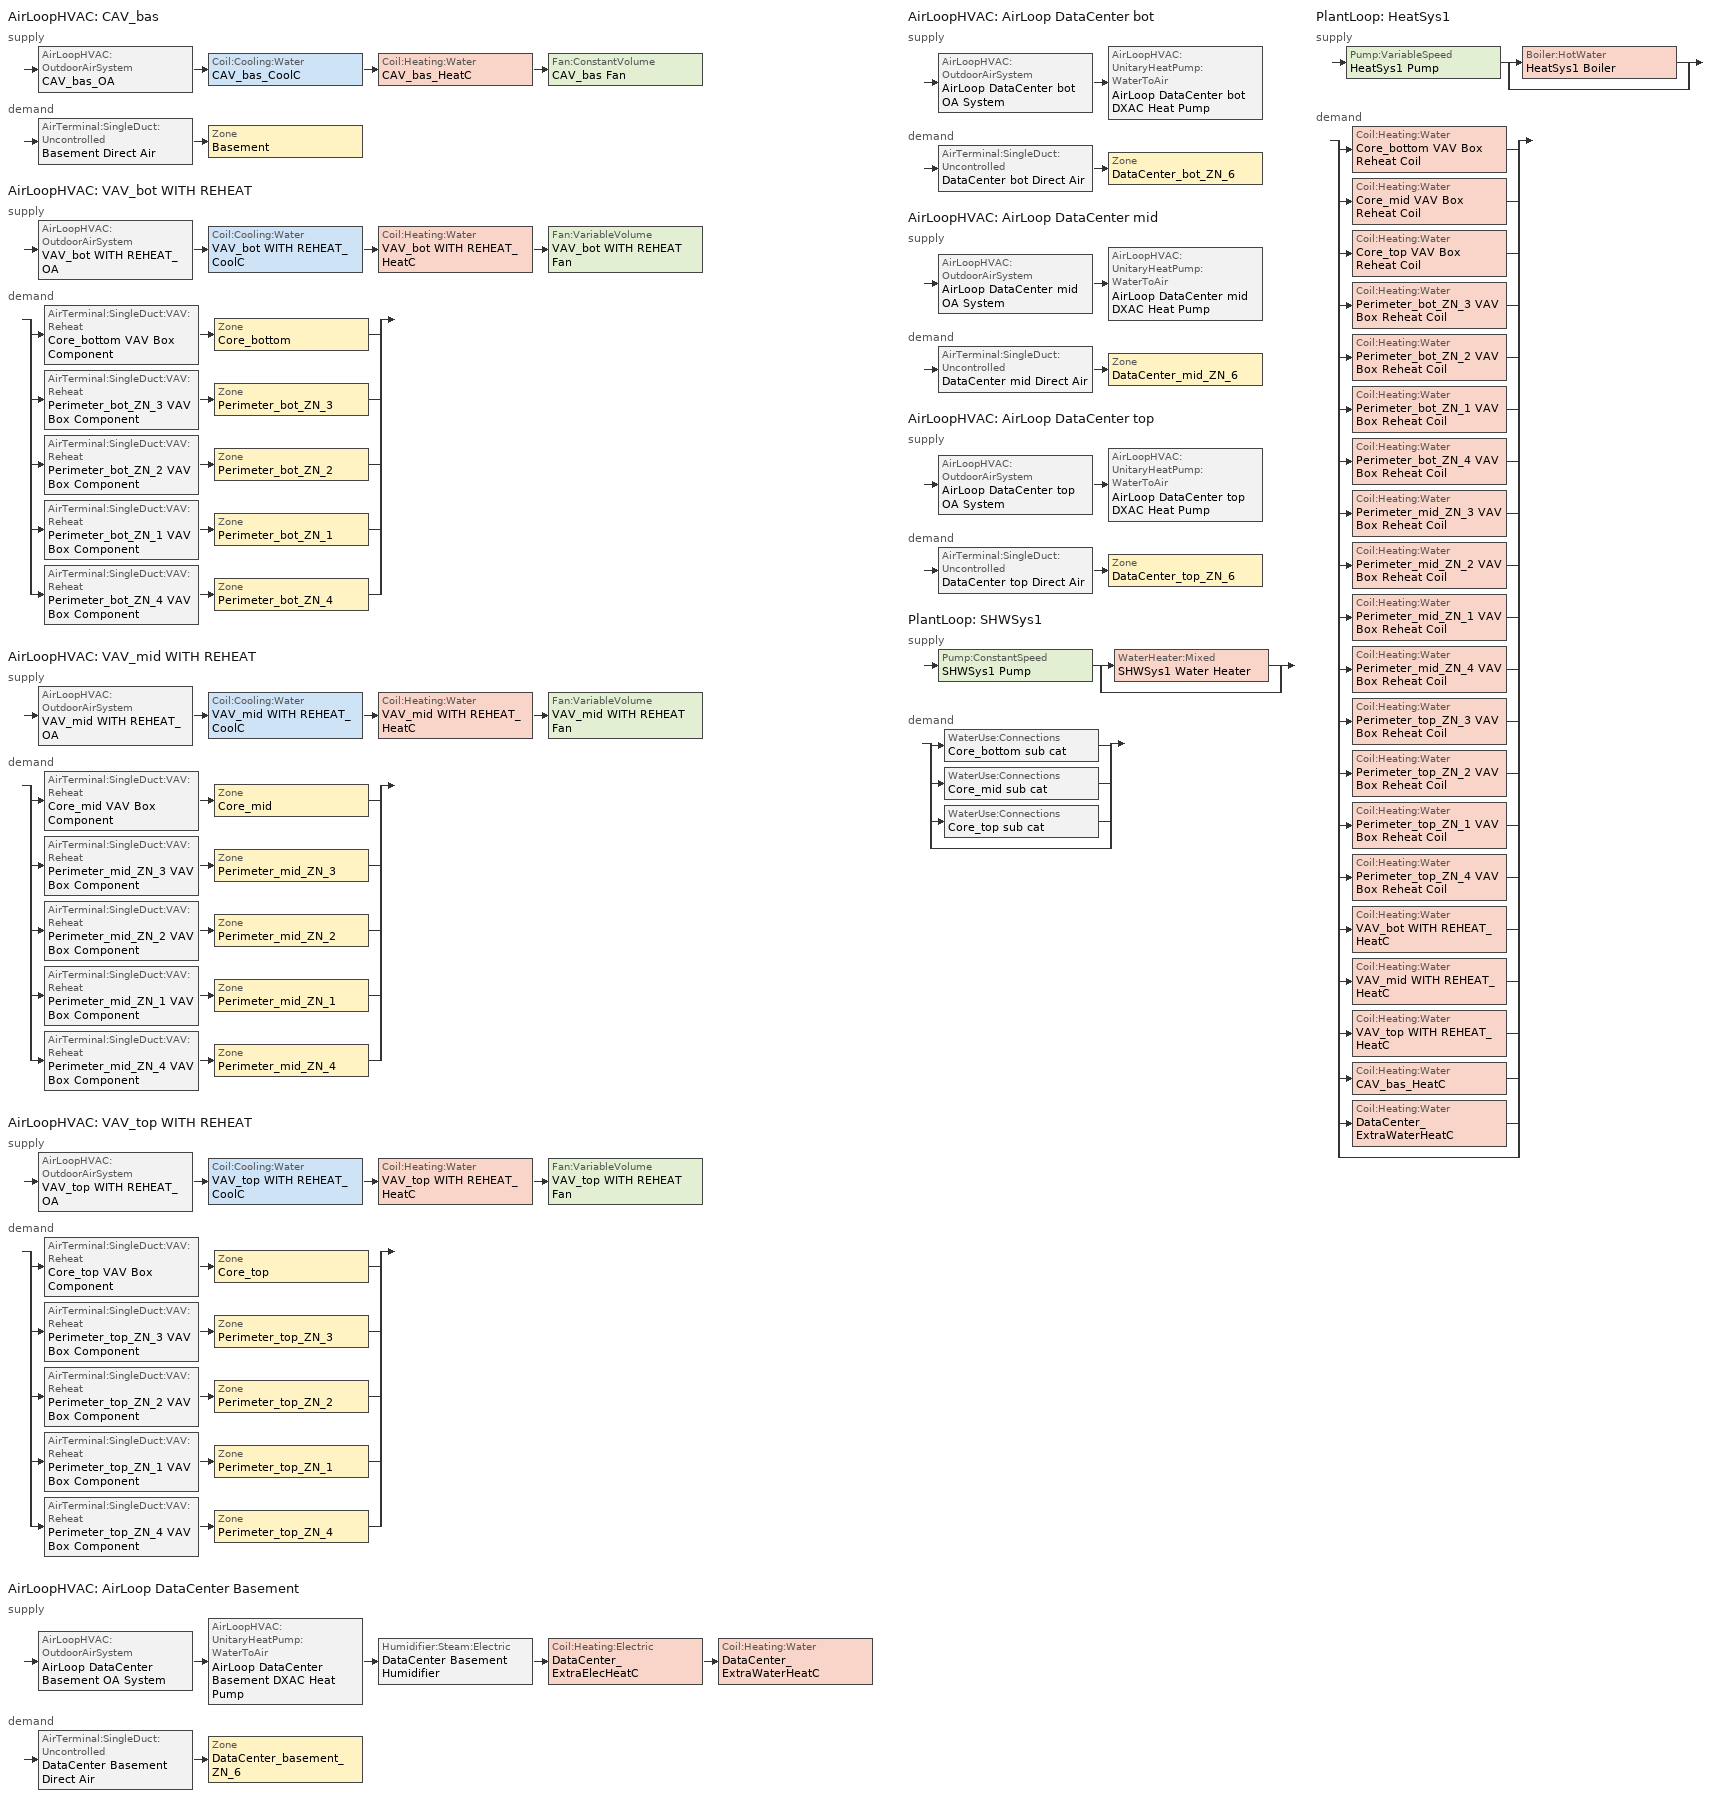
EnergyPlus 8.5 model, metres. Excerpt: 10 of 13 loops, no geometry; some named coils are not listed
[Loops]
AirLoopHVAC 'CAV_bas'
 supply: AirLoopHVAC:OutdoorAirSystem 'CAV_bas_OA' > Coil:Cooling:Water 'CAV_bas_CoolC' > Coil:Heating:Water 'CAV_bas_HeatC' > Fan:ConstantVolume 'CAV_bas Fan'
 demand: AirTerminal:SingleDuct:Uncontrolled 'Basement Direct Air' > Zone 'Basement'
AirLoopHVAC 'VAV_bot WITH REHEAT'
 supply: AirLoopHVAC:OutdoorAirSystem 'VAV_bot WITH REHEAT_OA' > Coil:Cooling:Water 'VAV_bot WITH REHEAT_CoolC' > Coil:Heating:Water 'VAV_bot WITH REHEAT_HeatC' > Fan:VariableVolume 'VAV_bot WITH REHEAT Fan'
 demand: split
  | AirTerminal:SingleDuct:VAV:Reheat 'Core_bottom VAV Box Component' > Zone 'Core_bottom'
  | AirTerminal:SingleDuct:VAV:Reheat 'Perimeter_bot_ZN_3 VAV Box Component' > Zone 'Perimeter_bot_ZN_3'
  | AirTerminal:SingleDuct:VAV:Reheat 'Perimeter_bot_ZN_2 VAV Box Component' > Zone 'Perimeter_bot_ZN_2'
  | AirTerminal:SingleDuct:VAV:Reheat 'Perimeter_bot_ZN_1 VAV Box Component' > Zone 'Perimeter_bot_ZN_1'
  | AirTerminal:SingleDuct:VAV:Reheat 'Perimeter_bot_ZN_4 VAV Box Component' > Zone 'Perimeter_bot_ZN_4'
AirLoopHVAC 'VAV_mid WITH REHEAT'
 supply: AirLoopHVAC:OutdoorAirSystem 'VAV_mid WITH REHEAT_OA' > Coil:Cooling:Water 'VAV_mid WITH REHEAT_CoolC' > Coil:Heating:Water 'VAV_mid WITH REHEAT_HeatC' > Fan:VariableVolume 'VAV_mid WITH REHEAT Fan'
 demand: split
  | AirTerminal:SingleDuct:VAV:Reheat 'Core_mid VAV Box Component' > Zone 'Core_mid'
  | AirTerminal:SingleDuct:VAV:Reheat 'Perimeter_mid_ZN_3 VAV Box Component' > Zone 'Perimeter_mid_ZN_3'
  | AirTerminal:SingleDuct:VAV:Reheat 'Perimeter_mid_ZN_2 VAV Box Component' > Zone 'Perimeter_mid_ZN_2'
  | AirTerminal:SingleDuct:VAV:Reheat 'Perimeter_mid_ZN_1 VAV Box Component' > Zone 'Perimeter_mid_ZN_1'
  | AirTerminal:SingleDuct:VAV:Reheat 'Perimeter_mid_ZN_4 VAV Box Component' > Zone 'Perimeter_mid_ZN_4'
AirLoopHVAC 'VAV_top WITH REHEAT'
 supply: AirLoopHVAC:OutdoorAirSystem 'VAV_top WITH REHEAT_OA' > Coil:Cooling:Water 'VAV_top WITH REHEAT_CoolC' > Coil:Heating:Water 'VAV_top WITH REHEAT_HeatC' > Fan:VariableVolume 'VAV_top WITH REHEAT Fan'
 demand: split
  | AirTerminal:SingleDuct:VAV:Reheat 'Core_top VAV Box Component' > Zone 'Core_top'
  | AirTerminal:SingleDuct:VAV:Reheat 'Perimeter_top_ZN_3 VAV Box Component' > Zone 'Perimeter_top_ZN_3'
  | AirTerminal:SingleDuct:VAV:Reheat 'Perimeter_top_ZN_2 VAV Box Component' > Zone 'Perimeter_top_ZN_2'
  | AirTerminal:SingleDuct:VAV:Reheat 'Perimeter_top_ZN_1 VAV Box Component' > Zone 'Perimeter_top_ZN_1'
  | AirTerminal:SingleDuct:VAV:Reheat 'Perimeter_top_ZN_4 VAV Box Component' > Zone 'Perimeter_top_ZN_4'
AirLoopHVAC 'AirLoop DataCenter Basement'
 supply: AirLoopHVAC:OutdoorAirSystem 'AirLoop DataCenter Basement OA System' > AirLoopHVAC:UnitaryHeatPump:WaterToAir 'AirLoop DataCenter Basement DXAC Heat Pump' > Humidifier:Steam:Electric 'DataCenter Basement Humidifier' > Coil:Heating:Electric 'DataCenter_ExtraElecHeatC' > Coil:Heating:Water 'DataCenter_ExtraWaterHeatC'
 demand: AirTerminal:SingleDuct:Uncontrolled 'DataCenter Basement Direct Air' > Zone 'DataCenter_basement_ZN_6'
AirLoopHVAC 'AirLoop DataCenter bot'
 supply: AirLoopHVAC:OutdoorAirSystem 'AirLoop DataCenter bot OA System' > AirLoopHVAC:UnitaryHeatPump:WaterToAir 'AirLoop DataCenter bot DXAC Heat Pump'
 demand: AirTerminal:SingleDuct:Uncontrolled 'DataCenter bot Direct Air' > Zone 'DataCenter_bot_ZN_6'
AirLoopHVAC 'AirLoop DataCenter mid'
 supply: AirLoopHVAC:OutdoorAirSystem 'AirLoop DataCenter mid OA System' > AirLoopHVAC:UnitaryHeatPump:WaterToAir 'AirLoop DataCenter mid DXAC Heat Pump'
 demand: AirTerminal:SingleDuct:Uncontrolled 'DataCenter mid Direct Air' > Zone 'DataCenter_mid_ZN_6'
AirLoopHVAC 'AirLoop DataCenter top'
 supply: AirLoopHVAC:OutdoorAirSystem 'AirLoop DataCenter top OA System' > AirLoopHVAC:UnitaryHeatPump:WaterToAir 'AirLoop DataCenter top DXAC Heat Pump'
 demand: AirTerminal:SingleDuct:Uncontrolled 'DataCenter top Direct Air' > Zone 'DataCenter_top_ZN_6'
PlantLoop 'SHWSys1'
 supply: Pump:ConstantSpeed 'SHWSys1 Pump' > split
  | WaterHeater:Mixed 'SHWSys1 Water Heater'
  | bypass
 demand: split
  | WaterUse:Connections 'Core_bottom sub cat'
  | WaterUse:Connections 'Core_mid sub cat'
  | WaterUse:Connections 'Core_top sub cat'
  | bypass
PlantLoop 'HeatSys1'
 supply: Pump:VariableSpeed 'HeatSys1 Pump' > split
  | Boiler:HotWater 'HeatSys1 Boiler'
  | bypass
 demand: split
  | Coil:Heating:Water 'Core_bottom VAV Box Reheat Coil'
  | Coil:Heating:Water 'Core_mid VAV Box Reheat Coil'
  | Coil:Heating:Water 'Core_top VAV Box Reheat Coil'
  | Coil:Heating:Water 'Perimeter_bot_ZN_3 VAV Box Reheat Coil'
  | Coil:Heating:Water 'Perimeter_bot_ZN_2 VAV Box Reheat Coil'
  | Coil:Heating:Water 'Perimeter_bot_ZN_1 VAV Box Reheat Coil'
  | Coil:Heating:Water 'Perimeter_bot_ZN_4 VAV Box Reheat Coil'
  | Coil:Heating:Water 'Perimeter_mid_ZN_3 VAV Box Reheat Coil'
  | Coil:Heating:Water 'Perimeter_mid_ZN_2 VAV Box Reheat Coil'
  | Coil:Heating:Water 'Perimeter_mid_ZN_1 VAV Box Reheat Coil'
  | Coil:Heating:Water 'Perimeter_mid_ZN_4 VAV Box Reheat Coil'
  | Coil:Heating:Water 'Perimeter_top_ZN_3 VAV Box Reheat Coil'
  | Coil:Heating:Water 'Perimeter_top_ZN_2 VAV Box Reheat Coil'
  | Coil:Heating:Water 'Perimeter_top_ZN_1 VAV Box Reheat Coil'
  | Coil:Heating:Water 'Perimeter_top_ZN_4 VAV Box Reheat Coil'
  | Coil:Heating:Water 'VAV_bot WITH REHEAT_HeatC'
  | Coil:Heating:Water 'VAV_mid WITH REHEAT_HeatC'
  | Coil:Heating:Water 'VAV_top WITH REHEAT_HeatC'
  | Coil:Heating:Water 'CAV_bas_HeatC'
  | Coil:Heating:Water 'DataCenter_ExtraWaterHeatC'
  | bypass
[DesignSpecification:OutdoorAir] Outdoor Air Flow per Zone Floor Area {m3/s-m2}=0.000431773
Name | Outdoor Air Method | Outdoor Air Flow per Zone {m3/s} | Outdoor Air Flow per Person {m3/s-person}
SZ DSOA Basement; SZ DSOA Core_bottom; SZ DSOA Core_mid; SZ DSOA Core_top; SZ DSOA Perimeter_bot_ZN_3; SZ DSOA Perimeter_bot_ZN_2; SZ DSOA Perimeter_bot_ZN_1; SZ DSOA Perimeter_bot_ZN_4; SZ DSOA Perimeter_mid_ZN_3; SZ DSOA Perimeter_mid_ZN_2; SZ DSOA Perimeter_mid_ZN_1; SZ DSOA Perimeter_mid_ZN_4; SZ DSOA Perimeter_top_ZN_3; SZ DSOA Perimeter_top_ZN_2; SZ DSOA Perimeter_top_ZN_1; SZ DSOA Perimeter_top_ZN_4; SZ DSOA DataCenter_basement_ZN_6; SZ DSOA DataCenter_bot_ZN_6; SZ DSOA DataCenter_mid_ZN_6; SZ DSOA DataCenter_top_ZN_6 | Flow/Area | 0
CM DSOA Core_top; CM DSOA Perimeter_top_ZN_1; CM DSOA Perimeter_top_ZN_2; CM DSOA Perimeter_top_ZN_3; CM DSOA Perimeter_top_ZN_4; CM DSOA Core_bottom; CM DSOA Perimeter_bot_ZN_1; CM DSOA Perimeter_bot_ZN_2; CM DSOA Perimeter_bot_ZN_3; CM DSOA Perimeter_bot_ZN_4; CM DSOA Core_mid; CM DSOA Perimeter_mid_ZN_1; CM DSOA Perimeter_mid_ZN_2; CM DSOA Perimeter_mid_ZN_3; CM DSOA Perimeter_mid_ZN_4 | Sum |  | 1e-08
[DesignSpecification:ZoneAirDistribution] Zone Air Distribution Effectiveness in Cooling Mode=1; Zone Air Distribution Effectiveness in Heating Mode=1
CM DSZAD Core_top; CM DSZAD Perimeter_top_ZN_1; CM DSZAD Perimeter_top_ZN_2; CM DSZAD Perimeter_top_ZN_3; CM DSZAD Perimeter_top_ZN_4; CM DSZAD Core_bottom; CM DSZAD Perimeter_bot_ZN_1; CM DSZAD Perimeter_bot_ZN_2; CM DSZAD Perimeter_bot_ZN_3; CM DSZAD Perimeter_bot_ZN_4; CM DSZAD Core_mid; CM DSZAD Perimeter_mid_ZN_1; CM DSZAD Perimeter_mid_ZN_2; CM DSZAD Perimeter_mid_ZN_3; CM DSZAD Perimeter_mid_ZN_4
[Sizing:Zone] Zone Cooling Design Supply Air Temperature Input Method=SupplyAirTemperature; Zone Cooling Design Supply Air Temperature {C}=12.8; Zone Heating Design Supply Air Temperature Input Method=SupplyAirTemperature; Zone Heating Design Supply Air Temperature {C}=40; Zone Cooling Design Supply Air Humidity Ratio {kgWater/kgDryAir}=0.007; Zone Heating Design Supply Air Humidity Ratio {kgWater/kgDryAir}=0.008; Zone Heating Sizing Factor=0; Cooling Design Air Flow Method=DesignDay; Cooling Design Air Flow Rate {m3/s}=0; Cooling Minimum Air Flow {m3/s}=0; Cooling Minimum Air Flow Fraction=0; Heating Design Air Flow Method=DesignDay; Heating Design Air Flow Rate {m3/s}=0
Name | Design Specification Outdoor Air Object | Zone Cooling Sizing Factor
Basement | SZ DSOA Basement | 0
Core_bottom | SZ DSOA Core_bottom | 0
Core_mid | SZ DSOA Core_mid | 0
Core_top | SZ DSOA Core_top | 0
Perimeter_bot_ZN_3 | SZ DSOA Perimeter_bot_ZN_3 | 0
Perimeter_bot_ZN_2 | SZ DSOA Perimeter_bot_ZN_2 | 0
Perimeter_bot_ZN_1 | SZ DSOA Perimeter_bot_ZN_1 | 0
Perimeter_bot_ZN_4 | SZ DSOA Perimeter_bot_ZN_4 | 0
Perimeter_mid_ZN_3 | SZ DSOA Perimeter_mid_ZN_3 | 0
Perimeter_mid_ZN_2 | SZ DSOA Perimeter_mid_ZN_2 | 0
Perimeter_mid_ZN_1 | SZ DSOA Perimeter_mid_ZN_1 | 0
Perimeter_mid_ZN_4 | SZ DSOA Perimeter_mid_ZN_4 | 0
Perimeter_top_ZN_3 | SZ DSOA Perimeter_top_ZN_3 | 0
Perimeter_top_ZN_2 | SZ DSOA Perimeter_top_ZN_2 | 0
Perimeter_top_ZN_1 | SZ DSOA Perimeter_top_ZN_1 | 0
Perimeter_top_ZN_4 | SZ DSOA Perimeter_top_ZN_4 | 0
DataCenter_basement_ZN_6 | SZ DSOA DataCenter_basement_ZN_6 | 1.2
DataCenter_bot_ZN_6 | SZ DSOA DataCenter_bot_ZN_6 | 1.2
DataCenter_mid_ZN_6 | SZ DSOA DataCenter_mid_ZN_6 | 1.2
DataCenter_top_ZN_6 | SZ DSOA DataCenter_top_ZN_6 | 1.2
[Sizing:System] Type of Load to Size On=Sensible; Preheat Design Temperature {C}=7; Preheat Design Humidity Ratio {kgWater/kgDryAir}=0.008; Precool Design Temperature {C}=12.8; Precool Design Humidity Ratio {kgWater/kgDryAir}=0.008; Central Cooling Design Supply Air Temperature {C}=12.8; Type of Zone Sum to Use=Coincident; 100% Outdoor Air in Cooling=No; 100% Outdoor Air in Heating=No; Central Cooling Design Supply Air Humidity Ratio {kgWater/kgDryAir}=0.007; Central Heating Design Supply Air Humidity Ratio {kgWater/kgDryAir}=0.008; Cooling Supply Air Flow Rate Method=DesignDay; Cooling Supply Air Flow Rate {m3/s}=0; Heating Supply Air Flow Rate Method=DesignDay; Heating Supply Air Flow Rate {m3/s}=0; System Outdoor Air Method=ZoneSum; Zone Maximum Outdoor Air Fraction=1; Cooling Design Capacity Method=CoolingDesignCapacity; Cooling Design Capacity {W}=autosize; Heating Design Capacity Method=HeatingDesignCapacity; Heating Design Capacity {W}=autosize; Central Cooling Capacity Control Method=OnOff
Name | Design Outdoor Air Flow Rate {m3/s} | Central Heating Maximum System Air Flow Ratio | Central Heating Design Supply Air Temperature {C}
CAV_bas | AUTOSIZE | 1 | 40
VAV_bot WITH REHEAT | 2.45332 | 0.3 | 12.8
VAV_mid WITH REHEAT | 24.694 | 0.3 | 12.8
VAV_top WITH REHEAT | 2.36625 | 0.3 | 12.8
AirLoop DataCenter Basement; AirLoop DataCenter bot; AirLoop DataCenter mid; AirLoop DataCenter top | autosize | 1 | 40
[Sizing:Plant] Loop Type=Heating
Name | Design Loop Exit Temperature {C} | Loop Design Temperature Difference {deltaC}
SHWSys1 | 60 | 5
HeatSys1 | 82 | 11
[ZoneControl:Thermostat] Control Type Schedule=Dual Zone Control Type Sched
Name | Zone or ZoneList | Control 1
Basement Thermostat | Basement | Basement DualSPSched
Core_bottom Thermostat | Core_bottom | Core_bottom DualSPSched
Core_mid Thermostat | Core_mid | Core_mid DualSPSched
Core_top Thermostat | Core_top | Core_top DualSPSched
Perimeter_bot_ZN_3 Thermostat | Perimeter_bot_ZN_3 | Perimeter_bot_ZN_3 DualSPSched
Perimeter_bot_ZN_2 Thermostat | Perimeter_bot_ZN_2 | Perimeter_bot_ZN_2 DualSPSched
Perimeter_bot_ZN_1 Thermostat | Perimeter_bot_ZN_1 | Perimeter_bot_ZN_1 DualSPSched
Perimeter_bot_ZN_4 Thermostat | Perimeter_bot_ZN_4 | Perimeter_bot_ZN_4 DualSPSched
Perimeter_mid_ZN_3 Thermostat | Perimeter_mid_ZN_3 | Perimeter_mid_ZN_3 DualSPSched
Perimeter_mid_ZN_2 Thermostat | Perimeter_mid_ZN_2 | Perimeter_mid_ZN_2 DualSPSched
Perimeter_mid_ZN_1 Thermostat | Perimeter_mid_ZN_1 | Perimeter_mid_ZN_1 DualSPSched
Perimeter_mid_ZN_4 Thermostat | Perimeter_mid_ZN_4 | Perimeter_mid_ZN_4 DualSPSched
Perimeter_top_ZN_3 Thermostat | Perimeter_top_ZN_3 | Perimeter_top_ZN_3 DualSPSched
Perimeter_top_ZN_2 Thermostat | Perimeter_top_ZN_2 | Perimeter_top_ZN_2 DualSPSched
Perimeter_top_ZN_1 Thermostat | Perimeter_top_ZN_1 | Perimeter_top_ZN_1 DualSPSched
Perimeter_top_ZN_4 Thermostat | Perimeter_top_ZN_4 | Perimeter_top_ZN_4 DualSPSched
DataCenter Basement Thermostat | DataCenter_basement_ZN_6 | DataCenter Cooling Setpoints Dual SP Control
DataCenter bot Thermostat | DataCenter_bot_ZN_6 | DataCenter Cooling Setpoints Dual SP Control
DataCenter mid Thermostat | DataCenter_mid_ZN_6 | DataCenter Cooling Setpoints Dual SP Control
DataCenter top Thermostat | DataCenter_top_ZN_6 | DataCenter Cooling Setpoints Dual SP Control
[ThermostatSetpoint:DualSetpoint]
Name | Heating Setpoint Temperature Schedule | Cooling Setpoint Temperature Schedule
Basement DualSPSched | HTGSETP_SCH_CAV_bas | CLGSETP_SCH_NO_SETBACK
Core_bottom DualSPSched; Core_mid DualSPSched; Core_top DualSPSched; Perimeter_bot_ZN_3 DualSPSched; Perimeter_bot_ZN_2 DualSPSched; Perimeter_bot_ZN_1 DualSPSched; Perimeter_bot_ZN_4 DualSPSched; Perimeter_mid_ZN_3 DualSPSched; Perimeter_mid_ZN_2 DualSPSched; Perimeter_mid_ZN_1 DualSPSched; Perimeter_mid_ZN_4 DualSPSched; Perimeter_top_ZN_3 DualSPSched; Perimeter_top_ZN_2 DualSPSched; Perimeter_top_ZN_1 DualSPSched; Perimeter_top_ZN_4 DualSPSched | HTGSETP_SCH_YES_OPTIMUM | CLGSETP_SCH_NO_SETBACK
DataCenter Cooling Setpoints Dual SP Control | HTGSETP_DC_SCH | CLGSETP_DC_SCH
[AirTerminal:SingleDuct:Uncontrolled]
Name | Availability Schedule | Maximum Air Flow Rate {m3/s}
Basement Direct Air | ALWAYS_ON | AUTOSIZE
DataCenter Basement Direct Air; DataCenter bot Direct Air; DataCenter mid Direct Air; DataCenter top Direct Air | Always_On | autosize
[AirTerminal:SingleDuct:VAV:Reheat] Availability Schedule=ALWAYS_ON; Maximum Air Flow Rate {m3/s}=AUTOSIZE; Zone Minimum Air Flow Input Method=Constant; Constant Minimum Air Flow Fraction=0.3; Maximum Hot Water or Steam Flow Rate {m3/s}=AUTOSIZE; Minimum Hot Water or Steam Flow Rate {m3/s}=0; Convergence Tolerance=0.001; Damper Heating Action=normal; Maximum Flow Fraction During Reheat=0.5; Maximum Reheat Air Temperature {C}=40
Name | Reheat Coil
Core_bottom VAV Box Component | Core_bottom VAV Box Reheat Coil
Core_mid VAV Box Component | Core_mid VAV Box Reheat Coil
Core_top VAV Box Component | Core_top VAV Box Reheat Coil
Perimeter_bot_ZN_3 VAV Box Component | Perimeter_bot_ZN_3 VAV Box Reheat Coil
Perimeter_bot_ZN_2 VAV Box Component | Perimeter_bot_ZN_2 VAV Box Reheat Coil
Perimeter_bot_ZN_1 VAV Box Component | Perimeter_bot_ZN_1 VAV Box Reheat Coil
Perimeter_bot_ZN_4 VAV Box Component | Perimeter_bot_ZN_4 VAV Box Reheat Coil
Perimeter_mid_ZN_3 VAV Box Component | Perimeter_mid_ZN_3 VAV Box Reheat Coil
Perimeter_mid_ZN_2 VAV Box Component | Perimeter_mid_ZN_2 VAV Box Reheat Coil
Perimeter_mid_ZN_1 VAV Box Component | Perimeter_mid_ZN_1 VAV Box Reheat Coil
Perimeter_mid_ZN_4 VAV Box Component | Perimeter_mid_ZN_4 VAV Box Reheat Coil
Perimeter_top_ZN_3 VAV Box Component | Perimeter_top_ZN_3 VAV Box Reheat Coil
Perimeter_top_ZN_2 VAV Box Component | Perimeter_top_ZN_2 VAV Box Reheat Coil
Perimeter_top_ZN_1 VAV Box Component | Perimeter_top_ZN_1 VAV Box Reheat Coil
Perimeter_top_ZN_4 VAV Box Component | Perimeter_top_ZN_4 VAV Box Reheat Coil
[Zone equipment]
Basement: Basement Direct Air
Core_bottom: Core_bottom VAV Box Component
Core_mid: Core_mid VAV Box Component
Core_top: Core_top VAV Box Component
Perimeter_bot_ZN_3: Perimeter_bot_ZN_3 VAV Box Component
Perimeter_bot_ZN_2: Perimeter_bot_ZN_2 VAV Box Component
Perimeter_bot_ZN_1: Perimeter_bot_ZN_1 VAV Box Component
Perimeter_bot_ZN_4: Perimeter_bot_ZN_4 VAV Box Component
Perimeter_mid_ZN_3: Perimeter_mid_ZN_3 VAV Box Component
Perimeter_mid_ZN_2: Perimeter_mid_ZN_2 VAV Box Component
Perimeter_mid_ZN_1: Perimeter_mid_ZN_1 VAV Box Component
Perimeter_mid_ZN_4: Perimeter_mid_ZN_4 VAV Box Component
Perimeter_top_ZN_3: Perimeter_top_ZN_3 VAV Box Component
Perimeter_top_ZN_2: Perimeter_top_ZN_2 VAV Box Component
Perimeter_top_ZN_1: Perimeter_top_ZN_1 VAV Box Component
Perimeter_top_ZN_4: Perimeter_top_ZN_4 VAV Box Component
DataCenter_basement_ZN_6: DataCenter Basement Direct Air
DataCenter_bot_ZN_6: DataCenter bot Direct Air
DataCenter_mid_ZN_6: DataCenter mid Direct Air
DataCenter_top_ZN_6: DataCenter top Direct Air
[Fan:ConstantVolume]
CAV_bas Fan: Availability Schedule=HVACOperationSchd; Fan Total Efficiency=0.5915; Pressure Rise {Pa}=1018.41; Maximum Flow Rate {m3/s}=AUTOSIZE; Motor Efficiency=0.91; Motor In Airstream Fraction=1
[Fan:VariableVolume] Availability Schedule=HVACOperationSchd; Fan Total Efficiency=0.6045; Pressure Rise {Pa}=1389.42; Maximum Flow Rate {m3/s}=AUTOSIZE; Fan Power Minimum Flow Rate Input Method=Fraction; Fan Power Minimum Flow Fraction=0.25; Motor Efficiency=0.93; Motor In Airstream Fraction=1; Fan Power Coefficient 1=0.0408; Fan Power Coefficient 2=0.088; Fan Power Coefficient 3=-0.0729; Fan Power Coefficient 4=0.9437; Fan Power Coefficient 5=0
VAV_bot WITH REHEAT Fan; VAV_mid WITH REHEAT Fan; VAV_top WITH REHEAT Fan
[Fan:OnOff] Availability Schedule=Always_On; Maximum Flow Rate {m3/s}=autosize; Motor In Airstream Fraction=1
Name | Fan Total Efficiency | Pressure Rise {Pa} | Motor Efficiency
DataCenter Basement Supply Fan | 0.61165 | 1018.41 | 0.941
DataCenter bot Supply Fan; DataCenter top Supply Fan | 0.546 | 622.5 | 0.84
DataCenter mid Supply Fan | 0.53625 | 622.5 | 0.825
[Coil:Cooling:Water] Availability Schedule=ALWAYS_ON; Design Water Flow Rate {m3/s}=AUTOSIZE; Design Air Flow Rate {m3/s}=AUTOSIZE; Design Inlet Water Temperature {C}=AUTOSIZE; Design Inlet Air Temperature {C}=AUTOSIZE; Design Outlet Air Temperature {C}=AUTOSIZE; Design Inlet Air Humidity Ratio {kgWater/kgDryAir}=AUTOSIZE; Design Outlet Air Humidity Ratio {kgWater/kgDryAir}=AUTOSIZE; Type of Analysis=SimpleAnalysis; Heat Exchanger Configuration=CrossFlow
CAV_bas_CoolC; VAV_bot WITH REHEAT_CoolC; VAV_mid WITH REHEAT_CoolC; VAV_top WITH REHEAT_CoolC
[Coil:Heating:Water] Rated Inlet Water Temperature {C}=82.2; Rated Outlet Water Temperature {C}=71.1
Name | Availability Schedule | Performance Input Method | Rated Capacity {W} | Rated Inlet Air Temperature {C} | Rated Outlet Air Temperature {C} | Rated Ratio for Air and Water Convection | U-Factor Times Area Value {W/K} | Maximum Water Flow Rate {m3/s}
DataCenter_ExtraWaterHeatC | DataCenter_ExtraWaterHeatC_Sch | NominalCapacity | 0 | 16.6 | 32.2 | 0.5
Core_bottom VAV Box Reheat Coil; Core_mid VAV Box Reheat Coil; Core_top VAV Box Reheat Coil; Perimeter_bot_ZN_3 VAV Box Reheat Coil; Perimeter_bot_ZN_2 VAV Box Reheat Coil; Perimeter_bot_ZN_1 VAV Box Reheat Coil; Perimeter_bot_ZN_4 VAV Box Reheat Coil; Perimeter_mid_ZN_3 VAV Box Reheat Coil; Perimeter_mid_ZN_2 VAV Box Reheat Coil; Perimeter_mid_ZN_1 VAV Box Reheat Coil; Perimeter_mid_ZN_4 VAV Box Reheat Coil; Perimeter_top_ZN_3 VAV Box Reheat Coil; Perimeter_top_ZN_2 VAV Box Reheat Coil; Perimeter_top_ZN_1 VAV Box Reheat Coil; Perimeter_top_ZN_4 VAV Box Reheat Coil; CAV_bas_HeatC; VAV_bot WITH REHEAT_HeatC; VAV_mid WITH REHEAT_HeatC; VAV_top WITH REHEAT_HeatC | ALWAYS_ON | UFactorTimesAreaAndDesignWaterFlowRate | AUTOSIZE | 12.8 | 40 |  | AUTOSIZE | AUTOSIZE
[Coil:Heating:Electric] Efficiency=1
Name | Availability Schedule | Nominal Capacity {W}
DataCenter_ExtraElecHeatC | DataCenter_ExtraElecHeatC_Sch | 10000000
Heat Pump DX Supp Heating Coil AirLoop DataCenter Basement; Heat Pump DX Supp Heating Coil AirLoop DataCenter bot; Heat Pump DX Supp Heating Coil AirLoop DataCenter mid; Heat Pump DX Supp Heating Coil AirLoop DataCenter top | ALWAYS_OFF | autosize
[Humidifier:Steam:Electric]
DataCenter Basement Humidifier: Availability Schedule=ALWAYS_ON; Rated Capacity {m3/s}=3.72E-5; Rated Power {W}=100000; Rated Fan Power {W}=0; Standby Power {W}=0
[AirLoopHVAC:UnitaryHeatPump:WaterToAir] Availability Schedule=Always_On; Supply Air Flow Rate {m3/s}=autosize; Heating Convergence=0.001; Cooling Convergence=0.001; Maximum Cycling Rate {cycles/hr}=2.5; Heat Pump Time Constant {s}=60; Fraction of On-Cycle Power Use=0.01; Heat Pump Fan Delay Time {s}=60; Maximum Supply Air Temperature from Supplemental Heater {C}=50; Fan Placement=BlowThrough; Supply Air Fan Operating Mode Schedule=SupplyFanSch
Name | Controlling Zone or Thermostat Location | Supply Air Fan | Heating Coil | Cooling Coil | Supplemental Heating Coil
AirLoop DataCenter Basement DXAC Heat Pump | DataCenter_basement_ZN_6 | DataCenter Basement Supply Fan | Heat Pump HEATING Mode AirLoop DataCenter Basement | Heat Pump Cooling Mode AirLoop DataCenter Basement | Heat Pump DX Supp Heating Coil AirLoop DataCenter Basement
AirLoop DataCenter bot DXAC Heat Pump | DataCenter_bot_ZN_6 | DataCenter bot Supply Fan | Heat Pump HEATING Mode AirLoop DataCenter bot | Heat Pump Cooling Mode AirLoop DataCenter bot | Heat Pump DX Supp Heating Coil AirLoop DataCenter bot
AirLoop DataCenter mid DXAC Heat Pump | DataCenter_mid_ZN_6 | DataCenter mid Supply Fan | Heat Pump HEATING Mode AirLoop DataCenter mid | Heat Pump Cooling Mode AirLoop DataCenter mid | Heat Pump DX Supp Heating Coil AirLoop DataCenter mid
AirLoop DataCenter top DXAC Heat Pump | DataCenter_top_ZN_6 | DataCenter top Supply Fan | Heat Pump HEATING Mode AirLoop DataCenter top | Heat Pump Cooling Mode AirLoop DataCenter top | Heat Pump DX Supp Heating Coil AirLoop DataCenter top
[Controller:WaterCoil] Control Variable=Temperature; Actuator Variable=FLOW; Maximum Actuated Flow {m3/s}=AUTOSIZE; Minimum Actuated Flow {m3/s}=0
Name | Action | Controller Convergence Tolerance {deltaC}
CAV_bas_CoolC_Controller; VAV_bot WITH REHEAT_CoolC_Controller; VAV_mid WITH REHEAT_CoolC_Controller; VAV_top WITH REHEAT_CoolC_Controller | REVERSE
CAV_bas_HeatC_Controller; VAV_bot WITH REHEAT_HeatC_Controller; VAV_mid WITH REHEAT_HeatC_Controller; VAV_top WITH REHEAT_HeatC_Controller | NORMAL | 0.0001
DataCenter_bas_HeatC_Controller | NORMAL
[Controller:OutdoorAir] Economizer Control Action Type=ModulateFlow; Economizer Maximum Limit Dry-Bulb Temperature {C}=12.7778; Lockout Type=NoLockout; Minimum Limit Type=FixedMinimum; Minimum Outdoor Air Schedule=MinOA_MotorizedDamper_Sched
Name | Minimum Outdoor Air Flow Rate {m3/s} | Maximum Outdoor Air Flow Rate {m3/s} | Economizer Control Type
CAV_bas_OA_Controller; VAV_bot WITH REHEAT_OA_Controller; VAV_mid WITH REHEAT_OA_Controller; VAV_top WITH REHEAT_OA_Controller | AUTOSIZE | AUTOSIZE | DifferentialDryBulb
AirLoop DataCenter Basement OA Controller | autosize | autosize | NoEconomizer
AirLoop DataCenter bot OA Controller; AirLoop DataCenter mid OA Controller; AirLoop DataCenter top OA Controller | 0 | autosize | NoEconomizer
[Controller:MechanicalVentilation] Availability Schedule=MinOA_MotorizedDamper_Sched; Demand Controlled Ventilation=Yes; System Outdoor Air Method=VentilationRateProcedure
Name | Zone 1 | Design Specification Outdoor Air Object Name 1 | Design Specification Zone Air Distribution Object Name 1 | Zone 2 | Design Specification Outdoor Air Object Name 2 | Design Specification Zone Air Distribution Object Name 2 | Zone 3 | Design Specification Outdoor Air Object Name 3 | Design Specification Zone Air Distribution Object Name 3 | Zone 4 | Design Specification Outdoor Air Object Name 4 | Design Specification Zone Air Distribution Object Name 4 | Zone 5 | Design Specification Outdoor Air Object Name 5 | Design Specification Zone Air Distribution Object Name 5
VAV_top WITH REHEAT_DCV | Core_top | CM DSOA Core_top | CM DSZAD Core_top | Perimeter_top_ZN_1 | CM DSOA Perimeter_top_ZN_1 | CM DSZAD Perimeter_top_ZN_1 | Perimeter_top_ZN_2 | CM DSOA Perimeter_top_ZN_2 | CM DSZAD Perimeter_top_ZN_2 | Perimeter_top_ZN_3 | CM DSOA Perimeter_top_ZN_3 | CM DSZAD Perimeter_top_ZN_3 | Perimeter_top_ZN_4 | CM DSOA Perimeter_top_ZN_4 | CM DSZAD Perimeter_top_ZN_4
VAV_bot WITH REHEAT_DCV | Core_bottom | CM DSOA Core_bottom | CM DSZAD Core_bottom | Perimeter_bot_ZN_1 | CM DSOA Perimeter_bot_ZN_1 | CM DSZAD Perimeter_bot_ZN_1 | Perimeter_bot_ZN_2 | CM DSOA Perimeter_bot_ZN_2 | CM DSZAD Perimeter_bot_ZN_2 | Perimeter_bot_ZN_3 | CM DSOA Perimeter_bot_ZN_3 | CM DSZAD Perimeter_bot_ZN_3 | Perimeter_bot_ZN_4 | CM DSOA Perimeter_bot_ZN_4 | CM DSZAD Perimeter_bot_ZN_4
VAV_mid WITH REHEAT_DCV | Core_mid | CM DSOA Core_mid | CM DSZAD Core_mid | Perimeter_mid_ZN_1 | CM DSOA Perimeter_mid_ZN_1 | CM DSZAD Perimeter_mid_ZN_1 | Perimeter_mid_ZN_2 | CM DSOA Perimeter_mid_ZN_2 | CM DSZAD Perimeter_mid_ZN_2 | Perimeter_mid_ZN_3 | CM DSOA Perimeter_mid_ZN_3 | CM DSZAD Perimeter_mid_ZN_3 | Perimeter_mid_ZN_4 | CM DSOA Perimeter_mid_ZN_4 | CM DSZAD Perimeter_mid_ZN_4
[AirLoopHVAC]
Name | Design Supply Air Flow Rate {m3/s}
CAV_bas; VAV_bot WITH REHEAT; VAV_mid WITH REHEAT; VAV_top WITH REHEAT | AUTOSIZE
AirLoop DataCenter Basement; AirLoop DataCenter bot; AirLoop DataCenter mid; AirLoop DataCenter top | autosize
[Pump:VariableSpeed]
HeatSys1 Pump: Design Maximum Flow Rate {m3/s}=AUTOSIZE; Design Pump Head {Pa}=179352; Design Power Consumption {W}=AUTOSIZE; Motor Efficiency=0.9; Fraction of Motor Inefficiencies to Fluid Stream=0; Coefficient 1 of the Part Load Performance Curve=0; Coefficient 2 of the Part Load Performance Curve=3.2485; Coefficient 3 of the Part Load Performance Curve=-4.7443; Coefficient 4 of the Part Load Performance Curve=2.5295; Design Minimum Flow Rate {m3/s}=0; Pump Control Type=Intermittent
[Pump:ConstantSpeed]
SHWSys1 Pump: Design Flow Rate {m3/s}=AUTOSIZE; Design Pump Head {Pa}=29891; Design Power Consumption {W}=AUTOSIZE; Motor Efficiency=0.3; Fraction of Motor Inefficiencies to Fluid Stream=0; Pump Control Type=Intermittent
[Boiler:HotWater]
HeatSys1 Boiler: Fuel Type=NATURALGAS; Nominal Capacity {W}=1.36999e+06; Nominal Thermal Efficiency=0.7925; Efficiency Curve Temperature Evaluation Variable=LeavingBoiler; Normalized Boiler Efficiency Curve=HeatSys1 Boiler Efficiency Curve; Design Water Outlet Temperature {C}=81; Design Water Flow Rate {m3/s}=AUTOSIZE; Minimum Part Load Ratio=0; Maximum Part Load Ratio=1.2; Optimum Part Load Ratio=1; Water Outlet Upper Temperature Limit {C}=95; Boiler Flow Mode=LeavingSetpointModulated
[WaterHeater:Mixed]
SHWSys1 Water Heater: Tank Volume {m3}=1.135624; Setpoint Temperature Schedule=SHWSys1 Water Heater Setpoint Temperature Schedule; Deadband Temperature Difference {deltaC}=2; Maximum Temperature Limit {C}=82.2222; Heater Control Type=Cycle; Heater Maximum Capacity {W}=87921.32; Heater Fuel Type=NATURALGAS; Heater Thermal Efficiency=0.803989; Off Cycle Parasitic Fuel Consumption Rate {W}=8376.58; Off Cycle Parasitic Fuel Type=NATURALGAS; Off Cycle Parasitic Heat Fraction to Tank=0.8; On Cycle Parasitic Fuel Consumption Rate {W}=8376.58; On Cycle Parasitic Fuel Type=NATURALGAS; Ambient Temperature Indicator=zone; Ambient Temperature Zone=BASEMENT; Off Cycle Loss Coefficient to Ambient Temperature {W/K}=11.2541; On Cycle Loss Coefficient to Ambient Temperature {W/K}=11.2541; Use Side Effectiveness=1; Source Side Effectiveness=1; Use Side Design Flow Rate {m3/s}=AUTOSIZE; Source Side Design Flow Rate {m3/s}=AUTOSIZE; Indirect Water Heating Recovery Time {hr}=1.5
[PlantLoop] Fluid Type=WATER; Minimum Loop Temperature {C}=10; Maximum Loop Flow Rate {m3/s}=AUTOSIZE; Minimum Loop Flow Rate {m3/s}=0; Plant Loop Volume {m3}=AUTOSIZE; Load Distribution Scheme=Optimal
Name | Plant Equipment Operation Scheme | Maximum Loop Temperature {C}
SHWSys1 | SHWSys1 Loop Operation Scheme List | 60
HeatSys1 | HeatSys1 Loop Operation Scheme List | 100
[PlantEquipmentList]
SHWSys1 Equipment List: SHWSys1 Water Heater
HeatSys1 Equipment List: HeatSys1 Boiler
[PlantEquipmentOperation:HeatingLoad] Load Range 1 Lower Limit {W}=0; Load Range 1 Upper Limit {W}=1000000000000000
Name | Range 1 Equipment List
SHWSys1 Operation Scheme | SHWSys1 Equipment List
HeatSys1 Operation Scheme | HeatSys1 Equipment List
[PlantEquipmentOperationSchemes] Control Scheme 1 Schedule=PlantOnSched
Name | Control Scheme 1
SHWSys1 Loop Operation Scheme List | SHWSys1 Operation Scheme
HeatSys1 Loop Operation Scheme List | HeatSys1 Operation Scheme
[EnergyManagementSystem:Sensor]
Name | Output:Variable or Output:Meter Index Key | Output:Variable or Output:Meter
DataCenter_Humidifier_Status | DataCenter Basement Humidifier | Humidifier Water Volume Flow Rate
DataCenter_HeatC_Status | HEAT PUMP HEATING MODE AIRLOOP DATACENTER BASEMENT | Heating Coil Electric Power
DataCenter_AfterHumidifier_Temp | DataCenter_Humidifier-DataCenter_ExtraElecHeatCNode | System Node Temperature
DataCenter_AfterElecHeatC_Temp | DataCenter_EXTRAELECHEATC-DataCenter_EXTRAWATERHEATCNODE | System Node Temperature
BoilerPLR | HeatSys1 Boiler | Boiler Part Load Ratio
[EnergyManagementSystem:Actuator]
Name | Actuated Component Unique | Actuated Component Type | Actuated Component Control Type
DataCenter_ExtraElecHeatC_SP | DataCenter_EXTRAELECHEATC-DataCenter_EXTRAWATERHEATCNODE | System Node Setpoint | Temperature Setpoint
act_basementHeatingThermostat | basement | Zone Temperature Control | Heating Setpoint
act_basementCoolingThermostat | basement | Zone Temperature Control | Cooling Setpoint
act_coreBotHeatingThermostat | CORE_BOTTOM | Zone Temperature Control | Heating Setpoint
act_coreBotCoolingThermostat | CORE_BOTTOM | Zone Temperature Control | Cooling Setpoint
act_coreMidHeatingThermostat | CORE_MID | Zone Temperature Control | Heating Setpoint
act_coreMidCoolingThermostat | CORE_MID | Zone Temperature Control | Cooling Setpoint
act_coreTopHeatingThermostat | CORE_TOP | Zone Temperature Control | Heating Setpoint
act_coreTopCoolingThermostat | CORE_TOP | Zone Temperature Control | Cooling Setpoint
act_zn1BotHeatingThermostat | PERIMETER_BOT_ZN_1 | Zone Temperature Control | Heating Setpoint
act_zn1BotCoolingThermostat | PERIMETER_BOT_ZN_1 | Zone Temperature Control | Cooling Setpoint
act_zn1MidHeatingThermostat | PERIMETER_MID_ZN_1 | Zone Temperature Control | Heating Setpoint
act_zn1MidCoolingThermostat | PERIMETER_MID_ZN_1 | Zone Temperature Control | Cooling Setpoint
act_zn1TopHeatingThermostat | PERIMETER_TOP_ZN_1 | Zone Temperature Control | Heating Setpoint
act_zn1TopCoolingThermostat | PERIMETER_TOP_ZN_1 | Zone Temperature Control | Cooling Setpoint
act_zn2BotHeatingThermostat | PERIMETER_BOT_ZN_2 | Zone Temperature Control | Heating Setpoint
act_zn2BotCoolingThermostat | PERIMETER_BOT_ZN_2 | Zone Temperature Control | Cooling Setpoint
act_zn2MidHeatingThermostat | PERIMETER_MID_ZN_2 | Zone Temperature Control | Heating Setpoint
act_zn2MidCoolingThermostat | PERIMETER_MID_ZN_2 | Zone Temperature Control | Cooling Setpoint
act_zn2TopHeatingThermostat | PERIMETER_TOP_ZN_2 | Zone Temperature Control | Heating Setpoint
act_zn2TopCoolingThermostat | PERIMETER_TOP_ZN_2 | Zone Temperature Control | Cooling Setpoint
act_zn3BotHeatingThermostat | PERIMETER_BOT_ZN_3 | Zone Temperature Control | Heating Setpoint
act_zn3BotCoolingThermostat | PERIMETER_BOT_ZN_3 | Zone Temperature Control | Cooling Setpoint
act_zn3MidHeatingThermostat | PERIMETER_MID_ZN_3 | Zone Temperature Control | Heating Setpoint
act_zn3MidCoolingThermostat | PERIMETER_MID_ZN_3 | Zone Temperature Control | Cooling Setpoint
act_zn3TopHeatingThermostat | PERIMETER_TOP_ZN_3 | Zone Temperature Control | Heating Setpoint
act_zn3TopCoolingThermostat | PERIMETER_TOP_ZN_3 | Zone Temperature Control | Cooling Setpoint
act_zn4BotHeatingThermostat | PERIMETER_BOT_ZN_4 | Zone Temperature Control | Heating Setpoint
act_zn4BotCoolingThermostat | PERIMETER_BOT_ZN_4 | Zone Temperature Control | Cooling Setpoint
act_zn4MidHeatingThermostat | PERIMETER_MID_ZN_4 | Zone Temperature Control | Heating Setpoint
act_zn4MidCoolingThermostat | PERIMETER_MID_ZN_4 | Zone Temperature Control | Cooling Setpoint
act_zn4TopHeatingThermostat | PERIMETER_TOP_ZN_4 | Zone Temperature Control | Heating Setpoint
act_zn4TopCoolingThermostat | PERIMETER_TOP_ZN_4 | Zone Temperature Control | Cooling Setpoint
[EnergyManagementSystem:OutputVariable]
DataCenter_ExtraElecHeatC_SP: EMS Variable=DataCenter_ExtraElecHeatC_SP; Type of Data in Variable=Averaged; Update Frequency=SystemTimeStep
[EnergyManagementSystem:InternalVariable] Internal Data Type=Fan Maximum Mass Flow Rate
Name | Internal Data Index Key
DataCenter_FanDesignMass | DataCenter Basement Supply Fan
CAV_bas_fan_size_mass | CAV_bas Fan
[ExternalInterface:FunctionalMockupUnitExport:From:Variable] Output:Variable=Zone Mean Air Temperature
Name | Output:Variable Index Key | FMU Variable
 | Basement | basementTemp
 | Core_bottom | coreBotTemp
 | Core_mid | coreMidTemp
 | Core_top | coreTopTemp
 | Perimeter_bot_ZN_1 | zn1BotTemp
 | Perimeter_bot_ZN_2 | zn2BotTemp
 | Perimeter_bot_ZN_3 | zn3BotTemp
 | Perimeter_bot_ZN_4 | zn4BotTemp
 | Perimeter_mid_ZN_1 | zn1MidTemp
 | Perimeter_mid_ZN_2 | zn2MidTemp
 | Perimeter_mid_ZN_3 | zn3MidTemp
 | Perimeter_mid_ZN_4 | zn4MidTemp
 | Perimeter_top_ZN_1 | zn1TopTemp
 | Perimeter_top_ZN_2 | zn2TopTemp
 | Perimeter_top_ZN_3 | zn3TopTemp
 | Perimeter_top_ZN_4 | zn4TopTemp
[SetpointManager:Scheduled] Control Variable=Temperature
Name | Schedule | Setpoint Node or NodeList
VAV_bot WITH REHEAT_HeatC SAT Manager | Heat-Supply-Air-Temp-Sch | VAV_bot WITH REHEAT Supply Equipment Outlet Node
VAV_mid WITH REHEAT_HeatC SAT Manager | Heat-Supply-Air-Temp-Sch | VAV_mid WITH REHEAT Supply Equipment Outlet Node
VAV_top WITH REHEAT_HeatC SAT Manager | Heat-Supply-Air-Temp-Sch | VAV_top WITH REHEAT Supply Equipment Outlet Node
SHWSys1 Loop Setpoint Manager | SHWSys1-Loop-Temp-Schedule | SHWSys1 Supply Outlet Node
HeatSys1 Loop Setpoint Manager | HW-Loop-Temp-Schedule | HeatSys1 Supply Outlet Node
HeatSys1 Boiler Setpoint Manager | HW-Loop-Temp-Schedule | HeatSys1 Supply Equipment Outlet Node
[SetpointManager:SingleZone:Reheat] Control Variable=Temperature; Minimum Supply Air Temperature {C}=10; Maximum Supply Air Temperature {C}=50
Name | Control Zone | Setpoint Node or NodeList
CAV_bas SupAirTemp Manager | Basement | CAV_bas Supply Equipment Outlet Node
DataCenter Basement SupAirTemp Manager | DataCenter_basement_ZN_6 | AirLoop DataCenter Basement Supply Air Outlet
DataCenter_bot_ZN_6 SupAirTemp Manager | DataCenter_bot_ZN_6 | AirLoop DataCenter bot Supply Air Outlet
DataCenter_mid_ZN_6 SupAirTemp Manager | DataCenter_mid_ZN_6 | AirLoop DataCenter mid Supply Air Outlet
DataCenter_top_ZN_6 SupAirTemp Manager | DataCenter_top_ZN_6 | AirLoop DataCenter top Supply Air Outlet
[SetpointManager:SingleZone:Humidity:Minimum]
DataCenter_Basement Humidifier HUMRAT setpoint: Setpoint Node or NodeList=DataCenter_Humidifier-DataCenter_ExtraElecHeatCNode
[SetpointManager:MixedAir] Control Variable=Temperature
Name | Setpoint Node or NodeList
DataCenter_ExtraElecHeatC Air Temp Manager | DataCenter_ExtraElecHeatC-DataCenter_ExtraWaterHeatCNode
CAV_bas_CoolC SAT Manager | CAV_bas_CoolC-CAV_HeatCNode
CAV_bas_HeatC SAT Manager | CAV_bas_HeatC-CAV_FanNode
CAV_bas_OAMixed Air Temp Manager | CAV_bas_OA-CAV_CoolCNode
VAV_bot WITH REHEAT_CoolC SAT Manager | VAV_bot WITH REHEAT_CoolC-VAV WITH REHEAT_HeatCNode
VAV_bot WITH REHEAT_HeatC SAT Manager | VAV_bot WITH REHEAT_HeatC-VAV WITH REHEAT FanNode
VAV_bot WITH REHEAT_OAMixed Air Temp Manager | VAV_bot WITH REHEAT_OA-VAV WITH REHEAT_CoolCNode
VAV_mid WITH REHEAT_CoolC SAT Manager | VAV_mid WITH REHEAT_CoolC-VAV WITH REHEAT_HeatCNode
VAV_mid WITH REHEAT_HeatC SAT Manager | VAV_mid WITH REHEAT_HeatC-VAV WITH REHEAT FanNode
VAV_mid WITH REHEAT_OAMixed Air Temp Manager | VAV_mid WITH REHEAT_OA-VAV WITH REHEAT_CoolCNode
VAV_top WITH REHEAT_CoolC SAT Manager | VAV_top WITH REHEAT_CoolC-VAV WITH REHEAT_HeatCNode
VAV_top WITH REHEAT_HeatC SAT Manager | VAV_top WITH REHEAT_HeatC-VAV WITH REHEAT FanNode
VAV_top WITH REHEAT_OAMixed Air Temp Manager | VAV_top WITH REHEAT_OA-VAV WITH REHEAT_CoolCNode
DataCenter Basement OAMixed Air Temp Manager | DataCenter Basement Mixed Air Outlet
DataCenter bot OAMixed Air Temp Manager | DataCenter bot Mixed Air Outlet
DataCenter mid OAMixed Air Temp Manager | DataCenter mid Mixed Air Outlet
DataCenter top OAMixed Air Temp Manager | DataCenter top Mixed Air Outlet
[WaterUse:Equipment] Peak Flow Rate {m3/s}=3.66667e-05; Flow Rate Fraction Schedule=BLDG_SWH_SCH
Name | Target Temperature Schedule | Hot Water Supply Temperature Schedule | Zone | Sensible Fraction Schedule | Latent Fraction Schedule
Core_bottom sub cat | Core_bottom sub cat Temp Sched | Core_bottom sub catHot Supply Temp Sched | Core_bottom | Core_bottom sub cat Sensible fract sched | Core_bottom sub cat Latent fract sched
Core_mid sub cat | Core_mid sub cat Temp Sched | Core_mid sub catHot Supply Temp Sched | Core_mid | Core_mid sub cat Sensible fract sched | Core_mid sub cat Latent fract sched
Core_top sub cat | Core_top sub cat Temp Sched | Core_top sub catHot Supply Temp Sched | Core_top | Core_top sub cat Sensible fract sched | Core_top sub cat Latent fract sched
[WaterUse:Connections]
Name | Water Use Equipment 1
Core_bottom sub cat | Core_bottom sub cat
Core_mid sub cat | Core_mid sub cat
Core_top sub cat | Core_top sub cat
[Schedule:Compact]
DataCenter_ExtraElecHeatC_Sch; DataCenter_ExtraWaterHeatC_Sch; ALWAYS_ON; PlantOnSched; SupplyFanSch: Through: 12/31, For: AllDays, Until: 24:00, 1
ALWAYS_OFF: Through: 12/31, For: AllDays, Until: 24:00, 0
HVACOperationSchd: Through: 12/31, For: Weekdays SummerDesignDay, Until: 06:00, 0, Until: 22:00, 1, Until: 24:00, 0, For: Saturday WinterDesignDay, Until: 06:00, 0, Until: 18:00, 1, Until: 24:00, 0, For: Sunday Holidays AllOtherDays, Until: 24:00, 0
BLDG_SWH_SCH: Through: 12/31, For: Weekdays SummerDesignDay, Until: 05:00, 0, Until: 06:00, 0, Until: 07:00, 0.07, Until: 08:00, 0.19, Until: 09:00, 0.35, Until: 10:00, 0.38, Until: 11:00, 0.39, Until: 12:00, 0.47, Until: 13:00, 0.57, Until: 14:00, 0.54, Until: 15:00, 0.34, Until: 16:00, 0.33, Until: 17:00, 0.44, Until: 18:00, 0.26, Until: 19:00, 0.21, Until: 20:00, 0.15, Until: 21:00, 0.17, Until: 22:00, 0.08, Until: 24:00, 0.05, For: Saturday WinterDesignDay, Until: 05:00, 0, Until: 06:00, 0, Until: 07:00, 0.07, Until: 08:00, 0.11, Until: 09:00, 0.15, Until: 10:00, 0.21, Until: 11:00, 0.19, Until: 12:00, 0.23, Until: 13:00, 0.2, Until: 14:00, 0.19, Until: 15:00, 0.15, Until: 16:00, 0.13, Until: 17:00, 0.14, Until: 21:00, 0.07, Until: 22:00, 0.09, Until: 24:00, 0.05, For: Sunday Holidays AllOtherDays, Until: 06:00, 0, Until: 07:00, 0.07, Until: 11:00, 0.04, Until: 13:00, 0.06, Until: 14:00, 0.09, Until: 15:00, 0.06, Until: 21:00, 0.04, Until: 22:00, 0.07, Until: 24:00, 0.04
HTGSETP_SCH_YES_OPTIMUM: Through: 12/31, For: WinterDesignDay, Until: 05:00, 15.6, Until: 06:00, 17.6, Until: 07:00, 19.6, Until: 22:00, 21, Until: 24:00, 15.6, For: Weekdays, Until: 04:00, 15.6, Until: 05:00, 17.8, Until: 06:00, 20, Until: 22:00, 21, Until: 24:00, 15.6, For SummerDesignDay, Until: 24:00, 15.6, For: Saturday, Until: 04:00, 15.6, Until: 05:00, 17.8, Until: 06:00, 20, Until: 17:00, 21, Until: 24:00, 15.6, For: Sunday Holidays AllOtherDays, Until: 24:00, 15.6
HTGSETP_SCH_CAV_bas: Through: 12/31, For: WinterDesignDay, Until: 05:00, 15.6, Until: 06:00, 17.6, Until: 07:00, 19.6, Until: 22:00, 21, Until: 24:00, 15.6, For: Weekdays, Until: 04:00, 15.6, Until: 05:00, 21, Until: 06:00, 21, Until: 22:00, 21, Until: 24:00, 15.6, For SummerDesignDay, Until: 24:00, 15.6, For: Saturday, Until: 04:00, 15.6, Until: 05:00, 21, Until: 06:00, 21, Until: 17:00, 21, Until: 24:00, 15.6, For: Sunday Holidays AllOtherDays, Until: 24:00, 15.6
CLGSETP_SCH_NO_SETBACK: Through: 12/31, For: SummerDesignDay, Until: 05:00, 26.7, Until: 06:00, 25.7, Until: 07:00, 25, Until: 22:00, 24, Until: 24:00, 26.7, For: Weekdays, Until: 05:00, 24, Until: 06:00, 24, Until: 07:00, 24, Until: 22:00, 24, Until: 24:00, 24, For: Saturday, Until: 05:00, 24, Until: 06:00, 24, Until: 07:00, 24, Until: 17:00, 24, Until: 24:00, 24, For WinterDesignDay, Until: 24:00, 24, For: Sunday Holidays AllOtherDays, Until: 24:00, 24
MinOA_MotorizedDamper_Sched: Through: 12/31, For: Weekdays SummerDesignDay, Until: 07:00, 0, Until: 22:00, 1, Until: 24:00, 0, For: Saturday WinterDesignDay, Until: 07:00, 0, Until: 18:00, 1, Until: 24:00, 0, For: Sunday Holidays AllOtherDays, Until: 24:00, 0
Dual Zone Control Type Sched: Through: 12/31, For: AllDays, Until: 24:00, 4
Heat-Supply-Air-Temp-Sch: Through: 12/31, For: AllDays, Until: 24:00, 12.8
HW-Loop-Temp-Schedule: Through: 12/31, For: AllDays, Until: 24:00, 82
Core_bottom sub cat Latent fract sched; Core_mid sub cat Latent fract sched; Core_top sub cat Latent fract sched: Through: 12/31, For: AllDays, Until: 24:00, 0.05
Core_bottom sub cat Sensible fract sched; Core_mid sub cat Sensible fract sched; Core_top sub cat Sensible fract sched: Through: 12/31, For: AllDays, Until: 24:00, 0.2
Core_bottom sub cat Temp Sched; Core_mid sub cat Temp Sched; Core_top sub cat Temp Sched; SHWSys1-Loop-Temp-Schedule; SHWSys1 Water Heater Setpoint Temperature Schedule: Through: 12/31, For: AllDays, Until: 24:00, 60
Core_bottom sub catHot Supply Temp Sched; Core_mid sub catHot Supply Temp Sched; Core_top sub catHot Supply Temp Sched: Through: 12/31, For: AllDays, Until: 24:00, 55
CLGSETP_DC_SCH: THROUGH: 12/31, FOR SummerDesignDay, UNTIL: 24:00, 27, FOR WinterDesignDay, UNTIL: 24:00, 27, FOR:AllOtherDays, UNTIL: 24:00, 27
HTGSETP_DC_SCH: THROUGH: 12/31, FOR:AllDays, UNTIL: 24:00, 18
[Curve:Quadratic]
HeatSys1 Boiler Efficiency Curve: Coefficient1 Constant=1; Coefficient2 x=0; Coefficient3 x**2=0; Minimum Value of x=0; Maximum Value of x=1
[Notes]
The 90.1 Prototype Building Models were developed by Pacific Northwest National Laboratory (PNNL),
under contract with the U.S. Department of Energy (DOE).  These building models were derived from
DOEs Commercial Reference Building Models with modifications based on input from the ASHRAE Standard 90.1 committee,
the Advanced Energy Design Guide series, and building industry experts.
The prototypes models were developed to quantify energy saving impacts from
newly published editions of ASHRAE Standard 90.1.  The basic building descriptions can be found in the Scorecards
posted at this website.  Detailed descriptions of the prototype model development and addenda modeling
strategies can be found in the following  reports:
"Achieving 30% Goal: Energy and Cost Saving Analysis of ASHRAE/IES Standard 90.1-2010."
"Enhancements to ASHRAE Standard 90.1 Prototype Building Models"
"Energy Savings Analysis: ANSI/ASHRAE/IES Standard 90.1-2016"
"ANSI/ASHRAE/IES Standard 90.1-2013 Determination of Energy Savings: Quantitative Analysis"
BEGIN ECONOMIZER MAP
NOTE: no economizer map is created for this prototype due to water cooling
END ECONOMIZER MAP
Start SimMetaData
CodeStandard=ASHRAE 90.1-2004
Std62Version=2004
RoofConstruction=Insulation Entirely Above Deck
ExtWallConstruction=Mass
End SimMetaData
WeatherFile:  USA_CO_Denver-Aurora-Buckley.AFB.724695_TMY3.epw
GPARM parameters as input:
Case = ASHRAE30pct_OfficeLarge_STD2007_Boise
weatherfile = USA_ID_Boise_TMY2.epw
basement_tempt = dummy.idf
avg_oa_tempt_ip = 49.91
maxdiff_oa_tempt_ip = 42.66
ext_wall_type = MassWall
nonres_ext_wall_ufactor = 0.51104367
